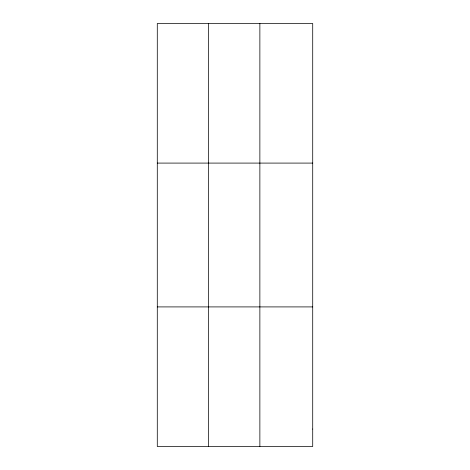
<?xml version="1.0" encoding="UTF-8"?>
<svg xmlns="http://www.w3.org/2000/svg" width="470" height="470" viewBox="0 0 470 470"><rect width="100%" height="100%" fill="white"/><g stroke="black" fill="none" stroke-linecap="round" stroke-linejoin="round"><path stroke-width="0.7" d="M208.58 23.5L208.58 446.5M259.869 23.5L259.869 446.5M157.286 163.09L312.714 163.09M157.286 306.91L312.714 306.91M312.714 429.051L312.714 446.5L157.286 446.5L157.286 23.5L312.714 23.5L312.714 429.051"/></g></svg>
